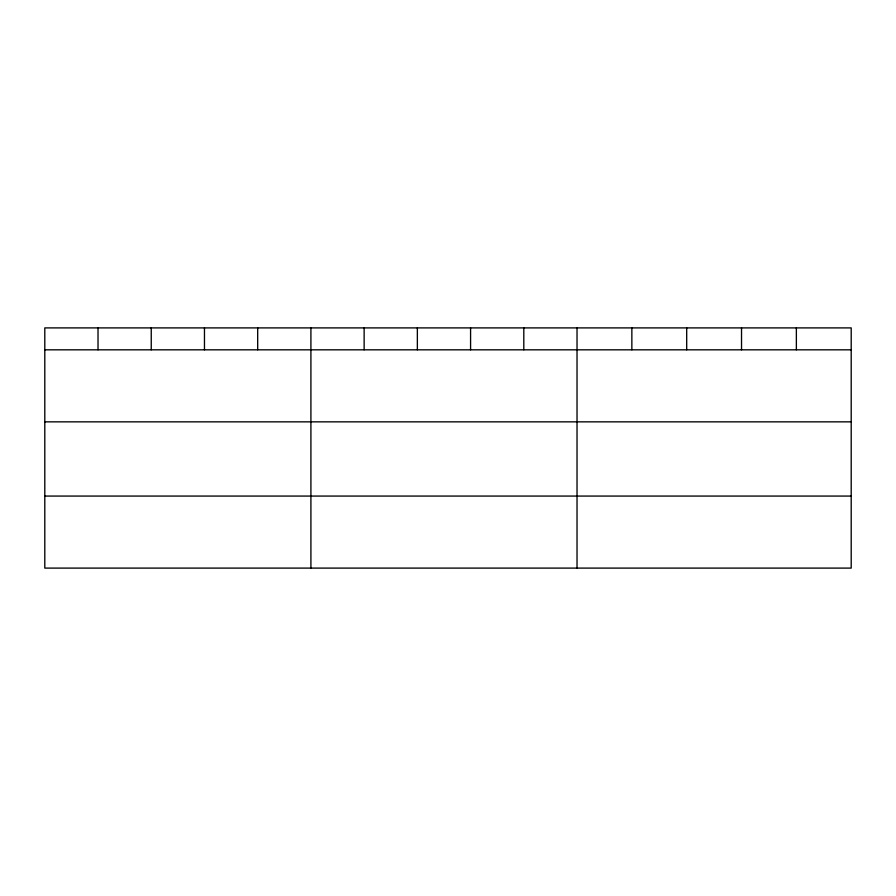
<?xml version="1.0" encoding="UTF-8"?>
<svg xmlns="http://www.w3.org/2000/svg" width="896" height="896" viewBox="0 0 896 896"><rect width="100%" height="100%" fill="white"/><g stroke="black" fill="none" stroke-linecap="round" stroke-linejoin="round"><path stroke-width="1.34" d="M851.2 421.848L851.2 327.902L44.8 327.902L44.8 568.098L851.2 568.098L851.2 421.848L44.8 421.848M44.8 349.821L851.2 349.821M44.8 496.07L851.2 496.07M796.365 327.902L796.365 349.821M741.53 327.902L741.53 349.821M686.694 327.902L686.694 349.821M631.859 327.902L631.859 349.821M577.024 327.902L577.024 568.098M523.802 327.902L523.802 349.821M470.579 327.902L470.579 349.821M417.357 327.902L417.357 349.821M364.134 327.902L364.134 349.821M310.912 327.902L310.912 568.098M257.69 327.902L257.69 349.821M204.467 327.902L204.467 349.821M151.245 327.902L151.245 349.821M98.022 327.902L98.022 349.821"/></g></svg>
